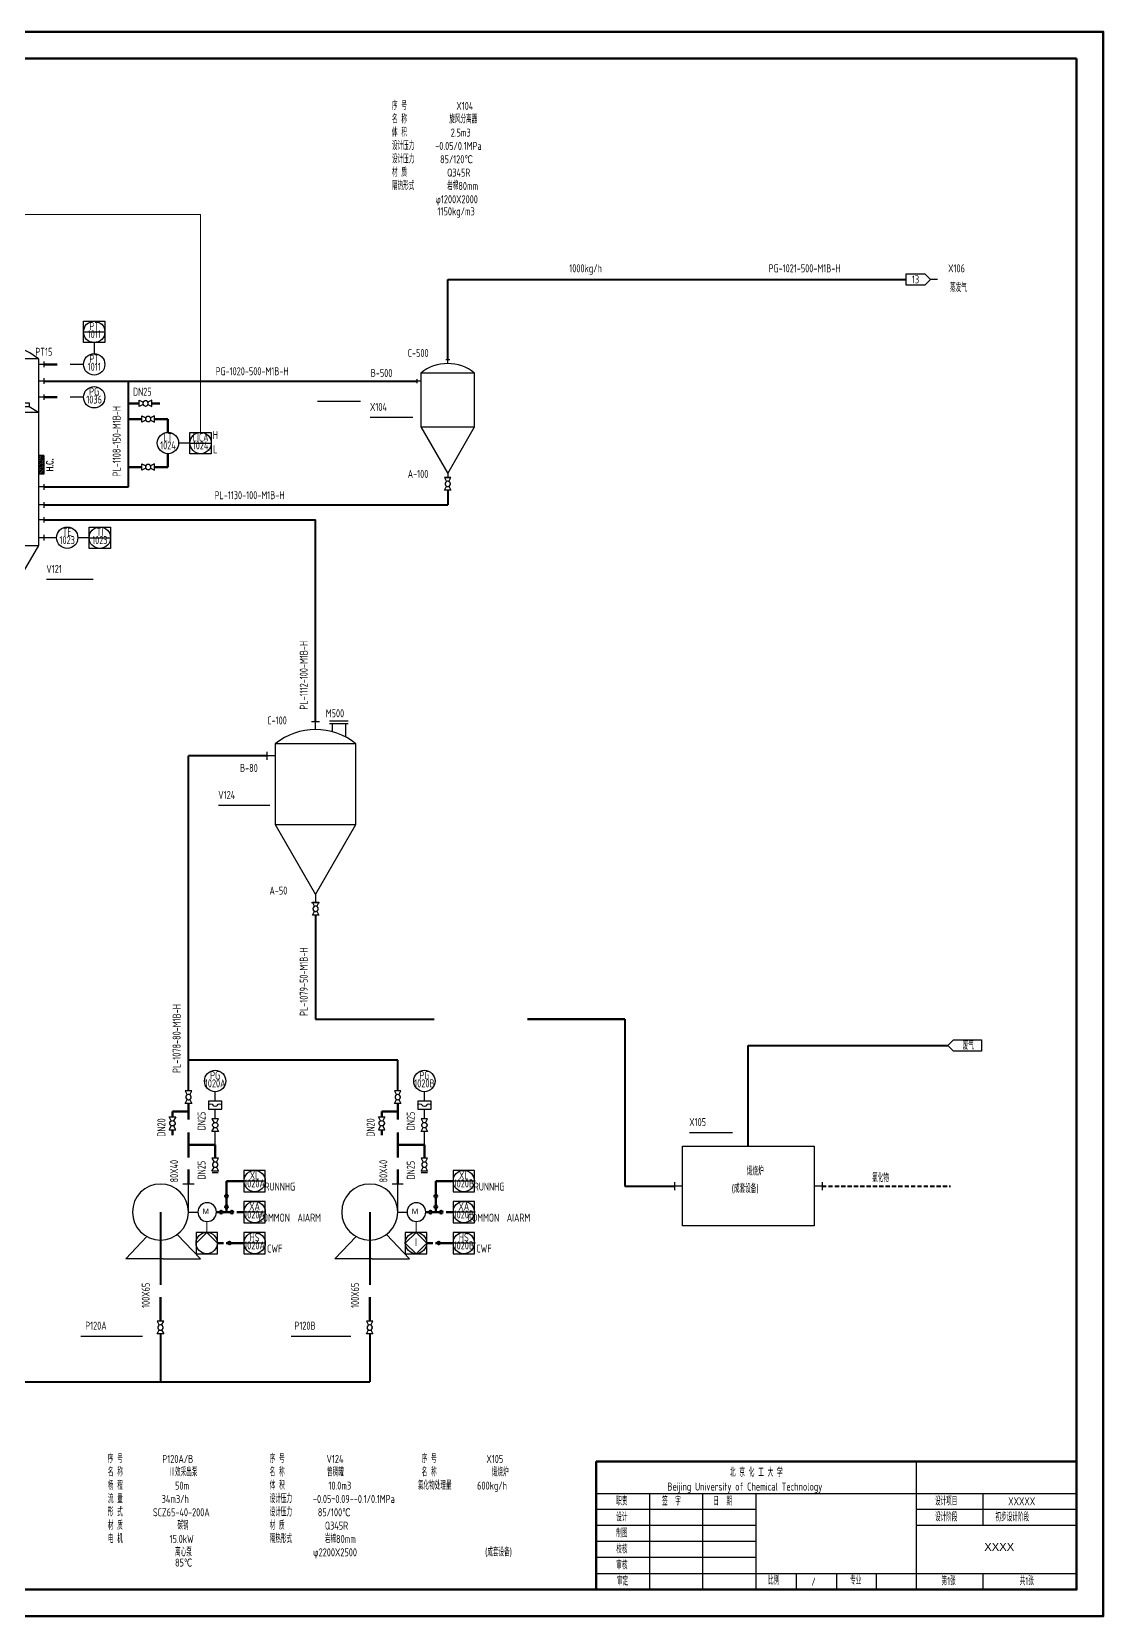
# Model space of a CAD drawing. Header units: millimetres. Extents: x 6119 to 9212, y 773 to 3028.
# Drawn here: x 6687 to 7088, y 773 to 1367 of the extents above; entities that cross this region are included whole.
import ezdxf
from ezdxf.enums import TextEntityAlignment as Align

# ---------------------------------------------------------------- set-up
doc = ezdxf.new("R2010")
doc.units = ezdxf.units.MM
doc.header["$LTSCALE"] = 0.5
doc.linetypes.add('HIDDEN2', pattern=[4.7625, 3.175, -1.5875])
for name, color, linetype in [('instrument', 4, 'Continuous'), ('TEXT', 2, 'Continuous'), ('TXT', 7, 'Continuous'), ('金柯图框', 146, 'Continuous')]:
    doc.layers.add(name, color=color, linetype=linetype)
for name, color, linetype, lineweight in [('PL', 7, 'Continuous', 40), ('标注', 7, 'Continuous', 18), ('粗实线', 2, 'Continuous', 70), ('细实线', 7, 'Continuous', 18), ('设备', 7, 'Continuous', 25)]:
    doc.layers.add(name, color=color, linetype=linetype, lineweight=lineweight)
doc.layers.get('细实线').off()
doc.styles.add('romanc', font='romanc.shx', dxfattribs={"width": 0.7, "bigfont": 'hztxt.shx'})
doc.styles.get("Standard").update_dxf_attribs({"font": 'arial.ttf'})
doc.styles.add('国标汉字', font='gbenor.shx', dxfattribs={"width": 0.7, "height": 5, "bigfont": 'gbcbig.shx'})

# ---------------------------------------------------------------- blocks, each defined once
blk = doc.blocks.new('A$C906b3375')
h = blk.add_hatch()
h.set_pattern_fill('JIS_WOOD', color=256, scale=0.7)
h.set_pattern_definition([(45, (-757.7555, -473.3284), (-0.35, 0.35), [])])
h.paths.add_polyline_path([(40, 53.18), (42.1, 53.18), (42.1, 60.18), (40, 60.18)])
for p, q in [((17.15, 102.07), (19.25, 102.07)), ((18.2, 99.97), (18.2, 102.07)), ((28.45, 105.6), (23.55, 105.6)), ((28.45, 104.9), (23.55, 104.9)), ((24.25, 101.4), (24.25, 104.9)), ((27.75, 101.4), (27.75, 104.9)), ((9.9, 97.4), (9.9, 95.3)), ((12, 96.35), (9.9, 96.35)), ((12, 96.35), (12, 26.35)), ((40, 96.35), (12, 96.35)), ((40, 96.35), (40, 26.35)), ((42.1, 95.32), (42.1, 93.22)), ((42.1, 94.27), (40, 94.27)), ((9.9, 84.63), (9.9, 82.53)), ((12, 83.58), (9.9, 83.58)), ((42.1, 88.03), (40, 88.03)), ((42.1, 89.08), (42.1, 86.98)), ((15.5, 78.44), (12, 76.34)), ((15.5, 79.84), (36.5, 79.84)), ((15.5, 79.84), (15.5, 78.44)), ((15.5, 78.44), (36.5, 78.44)), ((36.5, 79.84), (36.5, 78.44)), ((36.5, 78.44), (40, 76.34)), ((42.1, 81.98), (40, 81.98)), ((42.1, 83.03), (42.1, 80.93)), ((12, 76.34), (40, 76.34)), ((9.9, 70.84), (9.9, 68.74)), ((12, 69.79), (9.9, 69.79)), ((42.1, 60.18), (40, 60.18)), ((42.1, 60.18), (42.1, 53.18)), ((7.8, 56.53), (7.8, 51.63)), ((8.5, 56.53), (8.5, 51.63)), ((12, 55.83), (8.5, 55.83)), ((12, 52.33), (8.5, 52.33)), ((42.1, 53.18), (40, 53.18)), ((42.1, 48.36), (40, 48.36)), ((42.1, 49.41), (42.1, 47.31)), ((9.9, 44.03), (9.9, 41.93)), ((12, 42.98), (9.9, 42.98)), ((42.1, 41.59), (40, 41.59)), ((42.1, 42.64), (42.1, 40.54)), ((9.9, 37.05), (9.9, 34.95)), ((12, 36), (9.9, 36)), ((42.1, 36), (40, 36)), ((42.1, 37.05), (42.1, 34.95)), ((9.9, 30.35), (9.9, 28.25)), ((42.1, 30.35), (42.1, 28.25)), ((12, 29.3), (9.9, 29.3)), ((26, 2.1), (12, 26.35)), ((12, 26.35), (40, 26.35)), ((26, 23.29), (18.51, 28.96)), ((26, 23.29), (33.49, 28.96)), ((40, 26.35), (26, 2.1)), ((42.1, 29.3), (40, 29.3)), ((26, 23.29), (26, 16.29)), ((12.25, 17.34), (12.25, 15.24)), ((26, 16.29), (12.25, 16.29)), ((19.38, 10.99), (19.38, 8.89)), ((21.48, 9.94), (19.38, 9.94)), ((27.05, 0), (24.95, 0)), ((26, 2.1), (26, 0))]:
    blk.add_line(p, q)
blk.add_arc((26, 79.48), 21.92, 50.30371, 129.69629)
blk = doc.blocks.new('A$C1f4d3acd')
for p, q in [((22.24, 46.76), (23.76, 46.76)), ((23, 45.25), (23, 46.76)), ((11.41, 39.43), (11.41, 37.92)), ((12.92, 38.67), (11.41, 38.67)), ((12.92, 21.5), (23, 4.04)), ((23, 4.04), (33.08, 21.5)), ((22.24, 2.53), (23.76, 2.53)), ((23, 4.04), (23, 2.53))]:
    blk.add_line(p, q)
blk.add_lwpolyline([(12.92, 21.5), (33.08, 21.5), (33.08, 41.66), (12.92, 41.66)], close=True)
blk.add_arc((23, 29.31), 15.94, 50.77062, 129.22938)
blk = doc.blocks.new('A$C0952c0bb')
for p, q in [((17.4, 35.44), (21.6, 35.44)), ((19.5, 24.94), (19.5, 35.44)), ((19.5, 24.94), (16, 24.94)), ((15.03, 7.48), (23.71, 16.53)), ((43.03, 7.48), (35.09, 15.75)), ((29.03, 7.48), (15.03, 7.48)), ((29.03, 7.48), (43.03, 7.48))]:
    blk.add_line(p, q)
for centre, radius in [((30, 24.94), 10.5), ((12.5, 24.94), 3.5)]:
    blk.add_circle(centre, radius)
blk.add_text('M', height=2.1).set_placement((11.8, 24.18, 126))
blk = doc.blocks.new('A$C5a178aca')
for p, q in [((16.62, 67.82), (19.62, 67.82)), ((18.12, 64.82), (18.12, 67.82)), ((23.35, 68.02), (30.35, 68.02)), ((23.35, 67.02), (30.35, 67.02)), ((24.35, 67.02), (24.35, 63.99)), ((29.35, 67.02), (29.35, 62.02)), ((0, 53.45), (0, 56.45)), ((3, 54.95), (0, 54.95)), ((3, 29.19), (18.12, 3)), ((18.12, 3), (33.24, 29.19)), ((16.62, 0), (19.62, 0)), ((18.12, 3), (18.12, 0))]:
    blk.add_line(p, q)
blk.add_lwpolyline([(3, 29.19), (33.24, 29.19), (33.24, 59.43), (3, 59.43)], close=True)
blk.add_arc((18.12, 40.91), 23.91, 50.77062, 129.22938)
blk = doc.blocks.new('A$Cae644095')
for p, q in [((0, 16.45), (0, 13.45)), ((3, 14.95), (0, 14.95)), ((55.27, 14.95), (52.27, 14.95)), ((55.27, 16.45), (55.27, 13.45))]:
    blk.add_line(p, q)
blk.add_lwpolyline([(3, 29.9), (52.27, 29.9), (52.27, 0), (3, 0)], close=True)
blk = doc.blocks.new('A$Cadf2ccbb')
blk.add_lwpolyline([(1.51, 1.64), (0, 2.4), (0, 0), (1.51, 0.76, 1), (3.29, 1.64), (4.8, 2.4), (4.8, 0), (3.29, 0.76, 1.609915), (1.51, 0.76, 4.279146)], format="xyb", close=True)
blk = doc.blocks.new('A$Cb8befc21')
blk.add_lwpolyline([(0, 0, 0, 0, 0), (0, 2.4, 0, 0, 0), (4.8, 0, 0, 1.2, 0), (2.85, 0.975, 0, 0, 0), (4.8, 0, 0, 0, 0), (4.8, 2.4, 0, 0, 0)], format="xyseb")
blk = doc.blocks.new('隔膜')
blk.add_lwpolyline([(-2.5, 1.5), (2.5, 1.5), (2.5, -1.5), (-2.5, -1.5)], close=True)
for centre, start, end in [((-1.67, -0.38), 24.76151, 155.23849), ((0, 0.38), 204.76151, 335.23849), ((1.67, -0.38), 24.76151, 155.23849)]:
    blk.add_arc(centre, 0.918, start, end)
blk = doc.blocks.new('A$Ccaabb055')
at = {"xscale": -1, "rotation": 0.01870892020090054}
blk.add_blockref('隔膜', (2.5, 1.5), dxfattribs=at)
blk = doc.blocks.new('A$Cb12c0229')
at = {"layer": 'TEXT', "style": 'romanc', "width": 0.7}
blk.add_text('H.C.', height=2.5, rotation=90, dxfattribs=at).set_placement((2.5, -0.17))

msp = doc.modelspace()

# ---------------------------------------------------------------- linework, layer by layer
at = {"lineweight": 25}
for p, q in [((7018.27, 782.57, -180), (7018.27, 830.57, -180)), ((6898.27, 818.57, -180), (7078.27, 818.57, -180)), ((6938.22, 782.57, -177.81), (6938.22, 818.57, -177.81)), ((6958.27, 782.57, -180), (6958.27, 818.57, -180)), ((6958.27, 812.57, -180), (6898.27, 812.57, -180)), ((7078.27, 812.57, -180), (7018.27, 812.57, -180)), ((6958.27, 806.57, -180), (6898.27, 806.57, -180)), ((7078.27, 806.57, -180), (7018.27, 806.57, -180)), ((6958.27, 800.57, -180), (6898.27, 800.57, -180)), ((6958.27, 794.57, -180), (6898.27, 794.57, -180)), ((6898.27, 788.57, -180), (7078.27, 788.57, -180)), ((7003.27, 782.57, -180), (7003.27, 788.57, -180)), ((7043.27, 782.57, -180), (7043.27, 788.57, -180))]:
    msp.add_line(p, q, dxfattribs=at)
for p, q in [((6918.31, 782.57, -177.81), (6918.31, 818.57, -177.81)), ((6973.27, 782.57, -180), (6973.27, 788.57, -180)), ((6988.27, 788.57, -180), (6988.27, 782.57))]:
    msp.add_line(p, q)
msp.add_lwpolyline([(7026.13, 1273.7), (7023.58, 1273.7), (7021.46, 1271.58), (7014.39, 1271.58), (7014.39, 1275.82), (7021.46, 1275.82), (7023.58, 1273.7)])
msp.add_lwpolyline([(7030.03, 986.49), (7032.15, 988.61), (7042.64, 988.61), (7042.64, 984.37), (7032.15, 984.37)], close=True)
at = {"lineweight": 60}
msp.add_lwpolyline([(6898.27, 782.57), (7078.27, 782.57), (7078.27, 830.57), (6898.27, 830.57)], close=True, dxfattribs=at)
at = {"layer": 'instrument'}
for p, q in [((6706.18, 1254.05), (6714.18, 1254.05)), ((6746.06, 1212.38), (6754.06, 1212.38)), ((6708.3, 1176.87), (6716.3, 1176.87)), ((6755.51, 965.65), (6755.51, 969.23)), ((6833.91, 965.65), (6833.91, 969.23)), ((6755.52, 959.08), (6755.52, 962.65)), ((6833.91, 959.08), (6833.91, 962.65)), ((6755.52, 949.28), (6755.52, 954.28)), ((6833.91, 949.28), (6833.91, 954.28)), ((6774.27, 935.72), (6766.27, 935.72)), ((6852.67, 935.72), (6844.67, 935.72)), ((6774.27, 924.08), (6766.27, 924.08)), ((6852.67, 924.08), (6844.67, 924.08)), ((6748.36, 912.5), (6752.36, 916.5)), ((6752.36, 916.5), (6756.36, 912.5)), ((6826.76, 912.5), (6830.76, 916.5)), ((6830.76, 916.5), (6834.76, 912.5)), ((6774.27, 912.5), (6766.27, 912.5)), ((6830.76, 908.5), (6826.76, 912.5)), ((6834.76, 912.5), (6830.76, 908.5)), ((6852.67, 912.5), (6844.67, 912.5))]:
    msp.add_line(p, q, dxfattribs=at)
at = {"layer": 'instrument', "ltscale": 2}
for p, q in [((6710.18, 1250.05), (6710.18, 1245.84)), ((6706.18, 1241.84), (6701.17, 1241.84)), ((6706.18, 1229.55), (6701.17, 1229.55)), ((6746.06, 1212.38), (6741.83, 1212.38)), ((6696.07, 1176.87), (6691.37, 1176.87)), ((6708.3, 1176.87), (6704.07, 1176.87))]:
    msp.add_line(p, q, dxfattribs=at)
at = {"layer": 'instrument'}
for points in [[(6706.18, 1258.05), (6714.18, 1258.05), (6714.18, 1250.05), (6706.18, 1250.05)], [(6746.06, 1216.38), (6754.06, 1216.38), (6754.06, 1208.38), (6746.06, 1208.38)], [(6708.3, 1180.87), (6716.3, 1180.87), (6716.3, 1172.87), (6708.3, 1172.87)], [(6774.27, 939.72), (6766.27, 939.72), (6766.27, 931.72), (6774.27, 931.72)], [(6852.67, 939.72), (6844.67, 939.72), (6844.67, 931.72), (6852.67, 931.72)], [(6774.27, 928.08), (6766.27, 928.08), (6766.27, 920.08), (6774.27, 920.08)], [(6852.67, 928.08), (6844.67, 928.08), (6844.67, 920.08), (6852.67, 920.08)], [(6756.36, 916.5), (6748.36, 916.5), (6748.36, 908.5), (6756.36, 908.5)], [(6774.27, 916.5), (6766.27, 916.5), (6766.27, 908.5), (6774.27, 908.5)], [(6834.76, 916.5), (6826.76, 916.5), (6826.76, 908.5), (6834.76, 908.5)], [(6852.67, 916.5), (6844.67, 916.5), (6844.67, 908.5), (6852.67, 908.5)]]:
    msp.add_lwpolyline(points, close=True, dxfattribs=at)
for centre in [(6710.18, 1254.05), (6750.06, 1212.38), (6712.3, 1176.87), (6770.27, 935.72), (6848.67, 935.72), (6770.27, 924.08), (6848.67, 924.08), (6752.36, 912.5), (6770.27, 912.5), (6830.76, 912.5), (6848.67, 912.5)]:
    msp.add_circle(centre, 4, dxfattribs=at)
at = {"layer": 'instrument', "ltscale": 2}
for centre in [(6710.18, 1241.84), (6710.18, 1229.55), (6737.83, 1212.38), (6700.07, 1176.87), (6755.51, 973.23), (6833.91, 973.23)]:
    msp.add_circle(centre, 4, dxfattribs=at)
at = {"layer": 'PL'}
for p, q in [((6842.65, 1243.7), (6842.65, 1273.7)), ((6842.65, 1273.7), (7014.39, 1273.7)), ((6691.37, 1235.61), (6831.06, 1235.61)), ((6723.03, 1195.93), (6723.03, 1235.61)), ((6691.37, 1195.93), (6723.03, 1195.93)), ((6842.65, 1194.66), (6842.65, 1189.17)), ((6691.37, 1189.17), (6842.65, 1189.17)), ((6691.37, 1183.58), (6793.14, 1183.58)), ((6793.14, 1107.99), (6793.14, 1183.58)), ((6775.02, 1095.12), (6745.52, 1095.12)), ((6745.52, 969.58), (6745.52, 1095.12)), ((6793.14, 1035.37), (6793.14, 996.42)), ((6793.14, 996.42), (6837.57, 996.42)), ((6909, 996.42), (6909, 933.84)), ((6955.26, 948.79), (6955.26, 986.49)), ((6955.26, 986.49), (7030.03, 986.49)), ((6823.91, 980.99), (6745.52, 980.99)), ((6823.91, 969.58), (6823.91, 980.99)), ((6909, 933.84), (6927.63, 933.84)), ((6735.02, 924.08), (6735.02, 896.78)), ((6813.41, 924.08), (6813.41, 896.78)), ((6735.02, 878.42), (6735.02, 860.42)), ((6813.41, 878.42), (6813.41, 860.42)), ((6665.27, 860.42), (6813.41, 860.42))]:
    msp.add_line(p, q, dxfattribs=at)
at = {"layer": 'PL', "linetype": 'HIDDEN2'}
msp.add_line((6982.9, 933.84), (7031.07, 933.84), dxfattribs=at)
at = {"layer": '标注'}
for p, q in [((6515.85, 1298.08), (6750.06, 1298.08)), ((6750.06, 1298.08), (6750.06, 1216.38)), ((6752.36, 916.5), (6752.45, 920.58)), ((6830.76, 916.5), (6830.84, 920.58))]:
    msp.add_line(p, q, dxfattribs=at)
at = {"layer": '粗实线'}
for p, q in [((7078.27, 1356.57), (6272.27, 1356.57)), ((7078.27, 782.57), (7078.27, 1356.57)), ((6691.37, 1241.84), (6696.37, 1241.84)), ((6691.37, 1229.55), (6696.37, 1229.55)), ((6723.03, 1227.24), (6727.03, 1227.24)), ((6731.83, 1227.24), (6734.83, 1227.24)), ((6723.03, 1221.38), (6728.03, 1221.38)), ((6732.83, 1221.38), (6737.83, 1221.38)), ((6737.83, 1216.38), (6737.83, 1221.38)), ((6737.83, 1203.38), (6737.83, 1208.38)), ((6723.03, 1203.38), (6728.03, 1203.38)), ((6732.83, 1203.38), (6737.83, 1203.38)), ((6872.57, 996.42), (6909, 996.42)), ((6745.52, 958.78), (6745.52, 964.78)), ((6823.91, 964.78), (6823.91, 958.78)), ((6745.52, 961.78), (6739.52, 961.78)), ((6739.52, 961.78), (6739.52, 959.78)), ((6823.91, 961.78), (6817.91, 961.78)), ((6817.91, 961.78), (6817.91, 959.78)), ((6739.52, 954.98), (6739.52, 952.98)), ((6745.52, 944.57), (6745.52, 953.98)), ((6817.91, 954.98), (6817.91, 952.98)), ((6823.91, 953.98), (6823.91, 944.57)), ((6745.52, 949.28), (6755.52, 949.28)), ((6755.52, 949.28), (6755.52, 944.28)), ((6823.91, 949.28), (6833.91, 949.28)), ((6833.91, 949.28), (6833.91, 944.28)), ((6745.52, 934.58), (6745.52, 940.05)), ((6823.91, 940.05), (6823.91, 934.58)), ((6766.27, 935.72), (6759.77, 935.72)), ((6759.77, 930.58), (6759.77, 935.72)), ((6844.67, 935.72), (6838.17, 935.72)), ((6838.17, 930.58), (6838.17, 935.72)), ((6759.77, 926.58), (6759.77, 929.58)), ((6838.17, 926.58), (6838.17, 929.58)), ((6756.02, 924.08), (6757.27, 924.08)), ((6758.27, 924.08), (6761.27, 924.08)), ((6759.77, 924.08), (6759.77, 925.58)), ((6763.64, 924.08), (6766.27, 924.08)), ((6834.41, 924.08), (6835.67, 924.08)), ((6836.67, 924.08), (6839.67, 924.08)), ((6838.17, 924.08), (6838.17, 925.58)), ((6842.04, 924.08), (6844.67, 924.08)), ((6758.64, 912.5), (6756.36, 912.5)), ((6760.36, 912.5), (6759.64, 912.5)), ((6766.27, 912.5), (6761.36, 912.5)), ((6837.04, 912.5), (6834.76, 912.5)), ((6838.76, 912.5), (6838.04, 912.5)), ((6844.67, 912.5), (6839.76, 912.5)), ((6735.02, 883.22), (6735.02, 892.25)), ((6813.41, 883.22), (6813.41, 892.25)), ((6272.27, 782.57), (7078.27, 782.57))]:
    msp.add_line(p, q, dxfattribs=at)
msp.add_lwpolyline([(6247.27, 1366.57), (6247.27, 772.57), (7088.27, 772.57), (7088.27, 1366.57)], close=True, dxfattribs=at)
for centre in [(6759.77, 930.08), (6838.17, 930.08), (6757.77, 924.08), (6759.77, 926.08), (6761.77, 924.08), (6836.17, 924.08), (6838.17, 926.08), (6840.17, 924.08), (6760.86, 912.5), (6839.26, 912.5)]:
    msp.add_circle(centre, 0.5, dxfattribs=at)
at = {"layer": '设备'}
for p, q in [((6754.34, 938.87), (6756.67, 938.87)), ((6832.74, 938.87), (6835.07, 938.87))]:
    msp.add_line(p, q, dxfattribs=at)
at = {"layer": '设备', "const_width": 0.5}
for points in [[(6793.83, 1227.96), (6809.97, 1227.96)], [(6813.51, 1221.96), (6829.65, 1221.96)], [(6692.26, 1161.23), (6709.84, 1161.23)], [(6756.67, 1076.51), (6776.08, 1076.51)], [(6933.13, 953.87), (6949.46, 953.87)], [(6705.14, 877.57), (6728.29, 877.57)], [(6783.96, 877.57), (6806.45, 877.57)]]:
    msp.add_lwpolyline(points, dxfattribs=at)
at = {"layer": '金柯图框', "color": 7}
msp.add_line((7043.27, 806.57, -180), (7043.27, 818.57, -180), dxfattribs=at)

# ---------------------------------------------------------------- block references
at = {"layer": 'instrument', "xscale": -1, "rotation": 270.0000000000002}
for p in [(6754.32, 954.28), (6832.71, 954.28)]:
    msp.add_blockref('A$Cadf2ccbb', p, dxfattribs=at)
at = {"layer": '细实线'}
msp.add_blockref('A$Cb12c0229', (6692.26, 1202.01), dxfattribs=at)
at = {"layer": '设备'}
for name, p in [('A$C906b3375', (6649.27, 1147.58)), ('A$C1f4d3acd', (6819.65, 1196.93)), ('A$C5a178aca', (6775.02, 1040.17)), ('A$Ccaabb055', (6753.01, 962.65)), ('A$Ccaabb055', (6831.41, 962.65)), ('A$Cae644095', (6927.63, 918.88))]:
    msp.add_blockref(name, p, dxfattribs=at)
for name, p, rotation in [('A$Cadf2ccbb', (6731.83, 1228.44), 179.9999999999999), ('A$Cadf2ccbb', (6732.83, 1222.58), 180), ('A$Cadf2ccbb', (6732.83, 1204.58), 180), ('A$Cadf2ccbb', (6841.45, 1199.46), 269.9999999999999), ('A$Cadf2ccbb', (6791.94, 1040.17), 270), ('A$Cadf2ccbb', (6744.32, 969.58), 270), ('A$Cadf2ccbb', (6822.71, 969.58), 270), ('A$Cb8befc21', (6746.72, 953.98), 90), ('A$Cb8befc21', (6825.11, 953.98), 90), ('A$Cadf2ccbb', (6754.32, 944.28), 270), ('A$Cadf2ccbb', (6832.71, 944.28), 270), ('A$Cadf2ccbb', (6733.82, 883.22), 270), ('A$Cadf2ccbb', (6812.21, 883.22), 270)]:
    msp.add_blockref(name, p, dxfattribs=dict(at, rotation=rotation))
at = {"layer": '设备', "xscale": -1, "rotation": 90}
for p in [(6740.72, 959.78), (6819.11, 959.78)]:
    msp.add_blockref('A$Cadf2ccbb', p, dxfattribs=at)
at = {"layer": '设备', "xscale": -1}
for p in [(6765.02, 899.15), (6843.41, 899.15)]:
    msp.add_blockref('A$C0952c0bb', p, dxfattribs=at)

# ---------------------------------------------------------------- texts
at = {"style": '国标汉字', "width": 0.7}
for s, p in [(' 序 号', (6820.31, 1337.25, 180)), ('X104', (6845.88, 1337.25, 180)), (' 名 称', (6820.31, 1332.25, 180)), ('旋风分离器', (6843.24, 1332.25, 180)), (' 体 积', (6820.31, 1327.25, 180)), (' 设计压力', (6820.31, 1322.25, 180)), ('-0.05/0.1MPa', (6837.96, 1322.25, 180)), ('2.5m3', (6843.77, 1327.25, 180)), (' 设计压力', (6820.31, 1317.25, 180)), ('85/120℃', (6839.79, 1317.25, 180)), (' 材 质', (6820.31, 1312.25, 180)), ('Q345R', (6842.43, 1312.25, 180)), (' 隔热形式', (6820.31, 1307.25, 180)), ('岩棉80mm', (6842.43, 1307.25, 180)), ('φ1200X2000', (6837.99, 1302.25, 180)), ('1150kg/m3', (6838.84, 1297.72, 180)), ('1000kg/h', (6888.2, 1276.37, 180)), ('PG-1021-500-M1B-H', (6962.87, 1276.37, 180)), ('X106', (7030.13, 1276.37, 180)), ('13', (7016.59, 1272.22, 180)), ('蒸发气', (7030.86, 1269.04, 180)), ('PT15', (6688.16, 1245.07, 180)), ('C-500', (6827.66, 1244.63, 180)), ('PG-1020-500-M1B-H', (6755.66, 1237.78, 180)), ('B-500', (6813.8, 1237.14, 180)), ('DN25', (6724.71, 1230.11, 180)), ('X104', (6813.52, 1224.41, 180)), ('A-100', (6827.66, 1199.3, 180)), ('PL-1130-100-M1B-H', (6755.28, 1191.32, 180)), ('V121', (6692.27, 1163.68, 180)), ('M500', (6796.97, 1109.58, 180)), ('C-100', (6775.04, 1106.91, 180)), ('B-80', (6764.83, 1089.07, 180)), ('V124', (6756.68, 1078.96, 180)), ('A-50', (6775.85, 1043.11, 180)), ('废气', (7035.57, 985.01, 180)), ('X105', (6933.13, 956.32, 180)), ('煅烧炉', (6954.72, 937.84, 180)), ('氯化物', (7001.66, 935.35, 180)), ('(成套设备)', (6949.06, 931.34, 180)), ('P120A', (6706.82, 880.01, 180)), ('P120B', (6785.22, 880.01, 180)), (' 序 号', (6713.87, 830.06, 180)), ('P120A/B', (6735.74, 830.06, 180)), (' 序 号', (6774.5, 830.06, 180)), ('V124', (6797.25, 830.06, 180)), (' 序 号', (6831.46, 830.06, 180)), ('X105', (6857.13, 830.06, 180)), (' 名 称', (6713.87, 825.06, 180)), ('Ⅲ效采出泵', (6738.37, 825.06, 180)), (' 名 称', (6774.5, 825.06, 180)), ('曾稠罐', (6797.43, 825.06, 180)), (' 名 称', (6831.46, 825.06, 180)), ('煅烧炉', (6859.15, 825.06, 180)), (' 杨 程', (6713.87, 820.06, 180)), ('50m', (6740.51, 820.06, 180)), (' 体 积', (6774.5, 820.06, 180)), ('10.0m3', (6797.96, 820.06, 180)), ('氯化物处理量', (6831.46, 820.06, 180)), ('600kg/h', (6853.66, 820.06, 180)), (' 流 量', (6713.87, 815.06, 180)), ('34m3/h', (6735.47, 815.06, 180)), (' 设计压力', (6774.5, 815.06, 180)), ('-0.05~0.09--0.1/0.1MPa', (6792.16, 815.06, 180)), ('职责', (6905.78, 814.16)), (' 签  字  ', (6921.52, 814.16)), (' 日  期 ', (6940.72, 814.16)), ('设计项目', (7025.2, 814.16)), ('XXXXX', (7052.65, 814.18, -180)), (' 材 质', (6713.87, 805.06, 180)), (' 形 式', (6713.87, 810.06, 180)), ('SCZ65-40-200A', (6732.21, 810.06, 180)), ('碳钢', (6741.34, 805.06, 180)), (' 材 质', (6774.5, 805.06, 180)), (' 设计压力', (6774.5, 810.06, 180)), ('85/100℃', (6793.98, 810.06, 180)), ('Q345R', (6796.62, 805.06, 180)), ('设计', (6905.78, 808.16)), ('设计阶段', (7025.2, 808.21)), ('初步设计阶段', (7047.88, 808.18)), (' 电 机', (6713.87, 800.06, 180)), ('15.0kW', (6738.43, 800.06, 180)), (' 隔热形式', (6774.5, 800.06, 180)), ('岩棉80mm', (6796.62, 800.06, 180)), ('制图', (6905.78, 802.16)), ('离心泵', (6740.49, 795.06, 180)), ('φ2200X2500', (6792.18, 795.06, 180)), ('(成套设备)', (6856.65, 795.06, 180)), ('校核', (6905.78, 796.16)), ('85℃', (6740.49, 791.21, 180)), ('审核', (6905.78, 790.16)), ('审定', (6906.08, 784.16)), ('比例', (6962.65, 784.47)), ('/', (6978.89, 784.02)), ('专业', (6993.43, 784.47)), ('第1张', (7027.64, 784.26)), ('共1张', (7056.94, 784.26))]:
    msp.add_text(s, height=3, dxfattribs=at).set_placement(p)
for s, p in [('PL-1108-150-M1B-H', (6720.09, 1199.85, 180)), ('PL-1112-100-M1B-H', (6790.2, 1112.45, 180)), ('PL-1079-50-M1B-H', (6790.2, 997.61, 180)), ('PL-1078-80-M1B-H', (6742.58, 976.24, 180)), ('DN20', (6736.85, 952.32, 180)), ('DN25', (6751.9, 954.72, 180)), ('DN20', (6815.25, 952.32, 180)), ('DN25', (6830.3, 954.72, 180)), ('80X40', (6741.64, 935.21, 180)), ('DN25', (6751.9, 936.3, 180)), ('80X40', (6820.03, 935.21, 180)), ('DN25', (6830.3, 936.3, 180)), ('100X65', (6731.01, 888.16, 180)), ('100X65', (6809.41, 888.16, 180))]:
    msp.add_text(s, height=3, rotation=90, dxfattribs=at).set_placement(p)
at = {"insert": (7041.86, 800.1), "char_height": 3, "attachment_point": 1}
msp.add_mtext_dynamic_manual_height_columns('\\pxi0.60894;XXXX', width=16.5121, gutter_width=15, heights=[0], dxfattribs=at)
at = {"layer": 'TXT', "style": '国标汉字', "width": 0.7}
for s, p in [('1011', (6710.18, 1251.67)), ('PT', (6710.18, 1254.68)), ('1011', (6710.18, 1239.46)), ('PT', (6710.18, 1242.47)), ('1036', (6710.18, 1227.17)), ('PG', (6710.18, 1230.18)), ('1024', (6737.83, 1210)), ('LT', (6737.83, 1213.01)), ('1024', (6750.06, 1210)), ('LICA', (6750.06, 1213.01)), ('H', (6755.54, 1213.91)), ('L', (6755.54, 1208.52)), ('1023', (6700.07, 1174.49)), ('TE', (6700.07, 1177.5)), ('1023', (6712.3, 1174.49)), ('TI', (6712.3, 1177.5)), ('PG', (6755.51, 973.85)), ('PG', (6833.91, 973.85)), ('1020A', (6755.51, 970.85)), ('1020B', (6833.91, 970.85)), ('XL', (6770.27, 936.34)), ('XL', (6848.67, 936.34)), ('1020A', (6770.27, 933.34)), ('RUNNHG', (6779.75, 932.14)), ('1020B', (6848.67, 933.34)), ('RUNNHG', (6858.15, 932.14)), ('XA', (6770.27, 924.71)), ('XA', (6848.67, 924.71)), ('1020A', (6770.27, 921.7)), ('COMMON  AIARM', (6783.46, 920.5)), ('1020B', (6848.67, 921.7)), ('COMMON  AIARM', (6861.86, 920.5)), ('HS', (6770.27, 913.13)), ('HS', (6848.67, 913.13)), ('1020A', (6770.27, 910.12)), ('CWF', (6777.83, 908.92)), ('I', (6830.76, 911.33)), ('1020B', (6848.67, 910.12)), ('CWF', (6856.23, 908.92))]:
    msp.add_text(s, height=3, dxfattribs=at).set_placement(p, align=Align.CENTER)
at = {"layer": '金柯图框', "color": 7, "style": '国标汉字', "width": 0.7}
for s, p in [('北 京 化 工 大 学', (6958.27, 826.43, -180)), ('Beijing University of Chemical Technology', (6953.97, 821.19, -180))]:
    msp.add_text(s, height=3, dxfattribs=at).set_placement(p, align=Align.MIDDLE_CENTER)

doc.saveas('drawing.dxf')
